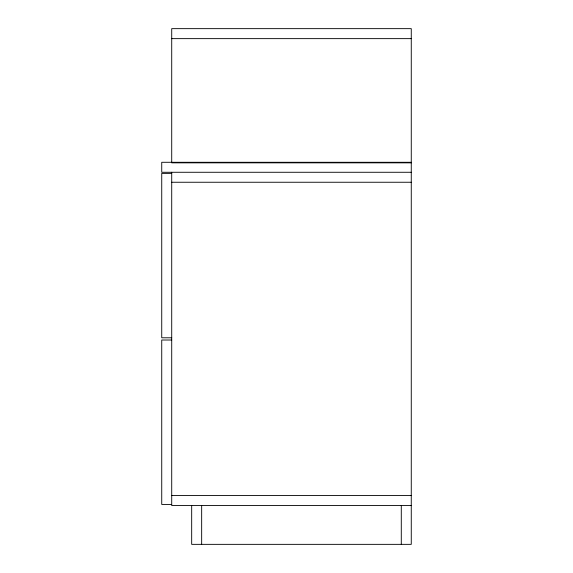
<?xml version="1.0" encoding="UTF-8"?>
<svg xmlns="http://www.w3.org/2000/svg" width="573" height="573" viewBox="0 0 573 573"><rect width="100%" height="100%" fill="white"/><g stroke="black" fill="none" stroke-linecap="round" stroke-linejoin="round"><path stroke-width="0.86" d="M171.714 38.635L411.264 38.635M411.264 162.288L161.736 162.288L161.736 172.272L411.264 172.272M411.264 162.839L171.714 162.839L171.714 28.65L411.264 28.65L411.264 544.35L191.676 544.35L191.676 505.536M171.714 173.375L161.736 173.375L161.736 337.791L171.714 337.791M171.714 182.25L411.264 182.25M171.714 340.011L161.736 340.011L161.736 504.426L171.714 504.426M171.714 495.552L411.264 495.552M411.264 505.536L171.714 505.536L171.714 172.272M401.286 505.536L401.286 544.35M201.66 505.536L201.66 544.35"/></g></svg>
